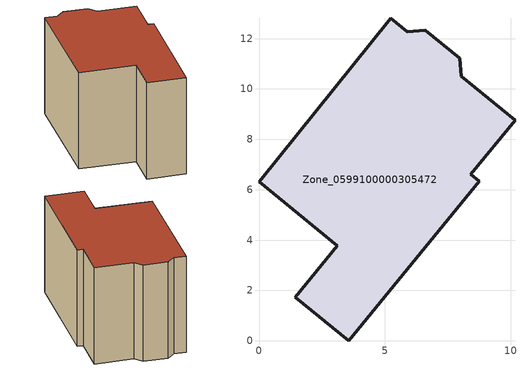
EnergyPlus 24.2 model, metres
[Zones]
Zone_0599100000305472
 floor ground (C_G): 5.88,12.26 6.59,12.33 7.96,11.21 8.03,10.5 10.16,8.76 8.41,6.61 8.75,6.34 3.56,0 1.43,1.74 3.1,3.78 0,6.32 5.22,12.81 z0
 wall outside (C_F): 3.56,0 8.75,6.34 8.41,6.61 10.16,8.76 8.03,10.5 7.96,11.21 6.59,12.33 5.88,12.26 5.22,12.81 0,6.32 3.1,3.78 1.43,1.74 3.56,0 z0:7.28
 roof outside (C_R): 5.88,12.26 5.22,12.81 0,6.32 3.1,3.78 1.43,1.74 3.56,0 8.75,6.34 8.41,6.61 10.16,8.76 8.03,10.5 7.96,11.21 6.59,12.33 z7.28
[BUILDING]
Pand.0599100000305472: North Axis=0; Terrain=City; Loads Convergence Tolerance Value=0.04; Temperature Convergence Tolerance Value=0.4; Solar Distribution=FullExterior; Maximum Number of Warmup Days=25; Minimum Number of Warmup Days=1
[Site:Location]
Rotterdam.The.Hague.AP_ZH_NLD Design_Conditions: Latitude=51.96; Longitude=4.45; Time Zone=1; Elevation=-4.5
[SITE:GROUNDTEMPERATURE:BUILDINGSURFACE]
18, 18, 18, 18, 18, 18, 18, 18, 18, 18, 18, 18
[MATERIAL] Thermal Absorptance=0.9; Solar Absorptance=0.7; Visible Absorptance=0.7
Name | Roughness | Thickness | Conductivity | Density | Specific Heat
G.TC.1946 | MediumSmooth | 0.15 | 1 | 540 | 1210
F.TC.1946 | Rough | 0.3 | 0.857143 | 1920 | 840
R.TC.1946 | MediumRough | 0.2 | 0.909091 | 1500 | 1000
[CONSTRUCTION]
C_G: G.TC.1946
C_F: F.TC.1946
C_R: R.TC.1946
[ZONE]
Zone_0599100000305472: Type=1; Multiplier=1; Ceiling Height=Autocalculate; Volume=Autocalculate; Floor Area=autocalculate; Part of Total Floor Area=Yes
[ZONEINFILTRATION:DESIGNFLOWRATE]
Infil_Zone_0599100000305472: Zone or ZoneList or Space or SpaceList=Zone_0599100000305472; Schedule=AlwaysOn; Design Flow Rate Calculation Method=Flow/Area; Flow Rate per Floor Area=0.003; Constant Term Coefficient=1; Temperature Term Coefficient=0; Velocity Term Coefficient=0; Velocity Squared Term Coefficient=0
[HVACTEMPLATE:ZONE:IDEALLOADSAIRSYSTEM]
Zone_0599100000305472: Maximum Heating Supply Air Temperature=50; Minimum Cooling Supply Air Temperature=13; Maximum Heating Supply Air Humidity Ratio=0.0156; Minimum Cooling Supply Air Humidity Ratio=0.0077; Heating Limit=NoLimit; Cooling Limit=NoLimit; Dehumidification Control Type=ConstantSensibleHeatRatio; Cooling Sensible Heat Ratio=0.7; Dehumidification Setpoint=60; Humidification Control Type=None; Humidification Setpoint=30; Outdoor Air Method=None; Outdoor Air Flow Rate per Person=0.00944; Outdoor Air Flow Rate per Zone Floor Area=0; Outdoor Air Flow Rate per Zone=0; Demand Controlled Ventilation Type=None; Outdoor Air Economizer Type=NoEconomizer; Heat Recovery Type=None; Sensible Heat Recovery Effectiveness=0.7; Latent Heat Recovery Effectiveness=0.65
[ZONECONTROL:THERMOSTAT]
ThermostatControl_Zone_0599100000305472: Zone or ZoneList=Zone_0599100000305472; Control Type Schedule=DualSetpointControlType; Control 1=Thermostat_Zone_0599100000305472; Temperature Difference Between Cutout And Setpoint=0
[THERMOSTATSETPOINT:DUALSETPOINT]
Thermostat_Zone_0599100000305472: Heating Setpoint Temperature Schedule=HeatingSetpoint_Zone_0599100000305472; Cooling Setpoint Temperature Schedule=CoolingSetpoint_Zone_0599100000305472
[SCHEDULE:COMPACT]
HeatingSetpoint_Zone_0599100000305472: Through: 12/31, For: AllDays, Until: 24:00, 21
CoolingSetpoint_Zone_0599100000305472: Through: 12/31, For: AllDays, Until: 24:00, 24
DualSetpointControlType: Through: 12/31, For: AllDays, Until: 24:00, 4
AlwaysOn: Through: 12/31, For: AllDays, Until: 24:00, 1
